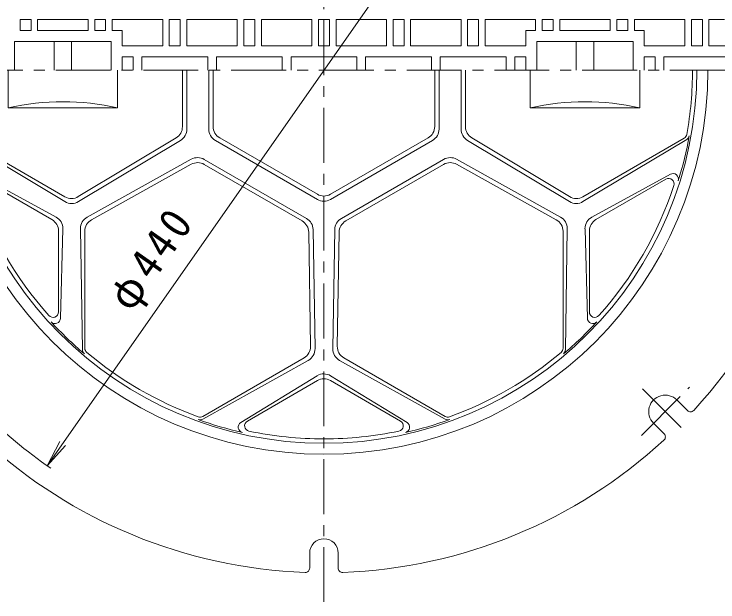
# Model space of a CAD drawing. Units: millimetres, scale not verified. Extents: x -491 to 384, y -667 to 704.
# Drawn here: x -194.8 to 126.1, y -3.4 to 264.3 of the extents above; entities that cross this region are included whole.
import ezdxf

# ---------------------------------------------------------------- set-up
doc = ezdxf.new("R2010")
doc.units = ezdxf.units.MM
doc.header["$LTSCALE"] = 5
doc.linetypes.add('CHAIN1', pattern=[8, 5, -1, 1, -1])
for name, color, linetype, lineweight in [('1-1_1-1ﾚｲﾔ', 2, 'Continuous', 18), ('1-2_1-2ﾚｲﾔ', 3, 'Continuous', 18), ('1-4_1-4ﾚｲﾔ', 7, 'Continuous', 18)]:
    doc.layers.add(name, color=color, linetype=linetype, lineweight=lineweight)
doc.styles.add('ＭＳ ゴシック', font='')
doc.styles.get('ＭＳ ゴシック').set_extended_font_data('MS Gothic')

msp = doc.modelspace()

# ---------------------------------------------------------------- linework, layer by layer
at = {"layer": '1-1_1-1ﾚｲﾔ', "linetype": 'CHAIN1'}
for p, q in [((91.209, 72.416), (113.213, 94.42)), ((91.653, 93.681), (111.992, 73.341))]:
    msp.add_line(p, q, dxfattribs=at)
at = {"layer": '1-1_1-1ﾚｲﾔ'}
for p, q in [((107.367, 88.573), (112.176, 83.764)), ((96.76, 77.967), (101.569, 73.158)), ((-60, 18.834), (-60, 11.993)), ((-47, 18.834), (-47, 11.993))]:
    msp.add_line(p, q, dxfattribs=at)
for centre, radius, start, end in [((-53.5, 238.834), 207.5, 0, 180), ((-53.5, 238.834), 202.5, 0, 180), ((-53.5, 238.834), 229, 317.39853, 42.60147), ((-53.5, 238.834), 228, 0, 39.084), ((-53.5, 238.834), 219, 0, 38.60605), ((-53.5, 238.834), 217, 0, 38.48717), ((-53.5, 238.834), 209.5, 0, 38.07513), ((-53.5, 238.834), 175, 180, 0), ((102.064, 83.27), 7.5, 44.99947, 225), ((113.59, 85.178), 2, 225.00201, 317.39748), ((100.155, 71.743), 2, 312.60252, 44.99799), ((-53.5, 238.834), 229, 227.39853, 267.85405), ((-53.5, 238.834), 229, 272.14595, 312.60147), ((-53.5, 18.834), 6.5, 0, 180), ((-62, 11.993), 2, 267.85338, 0), ((-45, 11.993), 2, 180, 272.14662)]:
    msp.add_arc(centre, radius, start, end, dxfattribs=at)
at = {"layer": '1-2_1-2ﾚｲﾔ', "linetype": 'CHAIN1'}
for p, q in [((-53.5, -3.425), (-53.5, 481.092)), ((-295.759, 238.834), (188.759, 238.834))]:
    msp.add_line(p, q, dxfattribs=at)
at = {"layer": '1-2_1-2ﾚｲﾔ'}
for p, q in [((-192, 261.834), (-187, 261.834)), ((-192, 256.834), (-192, 261.834)), ((-187, 256.834), (-187, 261.834)), ((-161, 261.834), (-184, 261.834)), ((-184, 256.834), (-184, 261.834)), ((-161, 256.834), (-161, 261.834)), ((-158, 261.834), (-153, 261.834)), ((-158, 256.834), (-158, 261.834)), ((-153, 256.834), (-153, 261.834)), ((-150, 256.834), (-150, 261.834)), ((-124, 249.834), (-124, 261.834)), ((-124, 261.834), (-119, 261.834)), ((-119, 249.834), (-119, 261.834)), ((-116, 249.834), (-116, 261.834)), ((-90, 249.834), (-90, 261.834)), ((-90, 261.834), (-85, 261.834)), ((-85, 249.834), (-85, 261.834)), ((-82, 249.834), (-82, 261.834)), ((-55.999, 249.834), (-55.999, 261.834)), ((-55.999, 261.834), (-51, 261.834)), ((-51, 249.834), (-51, 261.834)), ((-25, 249.834), (-25, 261.834)), ((-22, 249.834), (-22, 261.834)), ((-17, 261.834), (-22, 261.834)), ((-17, 249.834), (-17, 261.834)), ((9, 249.834), (9, 261.834)), ((12, 249.834), (12, 261.834)), ((17, 261.834), (12, 261.834)), ((17, 249.834), (17, 261.834)), ((43, 256.834), (43, 261.834)), ((51, 261.834), (46, 261.834)), ((46, 256.834), (46, 261.834)), ((51, 256.834), (51, 261.834)), ((54, 261.834), (77, 261.834)), ((54, 256.834), (54, 261.834)), ((77, 256.834), (77, 261.834)), ((85, 261.834), (80, 261.834)), ((80, 256.834), (80, 261.834)), ((85, 256.834), (85, 261.834)), ((88, 261.834), (111, 261.834)), ((88, 256.834), (88, 261.834)), ((111, 249.834), (111, 261.834)), ((114, 249.834), (114, 261.834)), ((119, 261.834), (114, 261.834)), ((119, 249.834), (119, 261.834)), ((122, 249.834), (122, 261.834)), ((122, 261.834), (129.057, 261.834)), ((-192, 256.834), (-187, 256.834)), ((-184, 256.834), (-161, 256.834)), ((-158, 256.834), (-153, 256.834)), ((51, 256.834), (46, 256.834)), ((77, 256.834), (54, 256.834)), ((85, 256.834), (80, 256.834)), ((92.5, 256.834), (88, 256.834)), ((92.5, 256.834), (92.5, 249.834)), ((-194.5, 251.834), (-150.5, 251.834)), ((-194.5, 251.834), (-194.5, 238.834)), ((-176.5, 251.834), (-176.5, 238.834)), ((-168.5, 251.834), (-168.5, 238.834)), ((-150.5, 251.834), (-150.5, 238.834)), ((87.5, 251.834), (43.5, 251.834)), ((43.5, 251.834), (43.5, 238.834)), ((61.5, 251.834), (61.5, 238.834)), ((69.5, 251.834), (69.5, 238.834)), ((87.5, 251.834), (87.5, 238.834)), ((-127, 249.834), (-145.5, 249.834)), ((-124, 249.834), (-119, 249.834)), ((-93, 249.834), (-116, 249.834)), ((-90, 249.834), (-85, 249.834)), ((-59, 249.834), (-82, 249.834)), ((-55.999, 249.834), (-51, 249.834)), ((-48, 249.834), (-25, 249.834)), ((-17, 249.834), (-22, 249.834)), ((-14, 249.834), (9, 249.834)), ((17, 249.834), (12, 249.834)), ((20, 249.834), (38.5, 249.834)), ((92.5, 249.834), (111, 249.834)), ((119, 249.834), (114, 249.834)), ((122, 249.834), (130.171, 249.834)), ((-145.5, 244.834), (-140.5, 244.834)), ((-145.5, 244.834), (-145.5, 238.834)), ((-140.5, 238.834), (-140.5, 244.834)), ((-136.5, 244.834), (-106.5, 244.834)), ((-136.5, 238.834), (-136.5, 244.834)), ((-106.5, 238.834), (-106.5, 244.834)), ((-102.5, 244.834), (-72.5, 244.834)), ((-102.5, 238.834), (-102.5, 244.834)), ((-72.5, 238.834), (-72.5, 244.834)), ((-68.5, 244.834), (-38.5, 244.834)), ((-68.5, 238.834), (-68.5, 244.834)), ((-38.5, 238.834), (-38.5, 244.834)), ((-4.5, 244.834), (-34.5, 244.834)), ((-34.5, 238.834), (-34.5, 244.834)), ((-4.5, 238.834), (-4.5, 244.834)), ((29.5, 244.834), (-0.5, 244.834)), ((-0.5, 238.834), (-0.5, 244.834)), ((29.5, 238.834), (29.5, 244.834)), ((38.5, 244.834), (33.5, 244.834)), ((33.5, 238.834), (33.5, 244.834)), ((38.5, 244.834), (38.5, 238.834)), ((97.5, 244.834), (92.5, 244.834)), ((92.5, 244.834), (92.5, 238.834)), ((97.5, 238.834), (97.5, 244.834)), ((130.402, 244.834), (101.5, 244.834)), ((101.5, 238.834), (101.5, 244.834)), ((-147.55, 238.834), (-147.55, 221.584)), ((-118, 213.055), (-118, 238.834)), ((-116, 211.922), (-116, 238.834)), ((-106, 211.987), (-106, 238.834)), ((-104, 213.141), (-104, 238.834)), ((-3, 213.141), (-3, 238.834)), ((-1, 211.987), (-1, 238.834)), ((9, 211.922), (9, 238.834)), ((11, 213.055), (11, 238.834)), ((40.55, 238.834), (40.55, 221.584)), ((-171.583, 178.901), (-218.855, 207.174)), ((-171.575, 181.142), (-217.708, 207.777)), ((-120.915, 207.908), (-165.491, 181.192)), ((-118.915, 206.775), (-165.418, 178.904)), ((-56.5, 179.944), (-103, 206.791)), ((-56.5, 182.253), (-101, 207.945)), ((-50.5, 182.253), (-6, 207.945)), ((-50.5, 179.944), (-4, 206.791)), ((11.916, 206.775), (58.419, 178.904)), ((13.916, 207.908), (58.492, 181.192)), ((64.576, 181.142), (110.709, 207.777)), ((64.583, 178.901), (111.856, 207.174)), ((-113.971, 198.211), (-161.36, 171.874)), ((-113.989, 195.913), (-159.414, 170.667)), ((-63.425, 170.085), (-108.075, 195.864)), ((-61.443, 171.251), (-108.056, 198.163)), ((-45.556, 171.251), (1.057, 198.163)), ((-43.575, 170.085), (1.075, 195.864)), ((6.971, 198.211), (54.36, 171.874)), ((6.99, 195.913), (52.415, 170.667)), ((-175.626, 171.835), (-211.442, 191.375)), ((68.627, 171.835), (104.443, 191.375)), ((-177.5, 170.706), (-209.412, 189.131)), ((70.5, 170.706), (102.413, 189.131)), ((-174.5, 165.51), (-174.5, 128.661)), ((-172.586, 166.568), (-173.571, 125.78)), ((-164.444, 166.537), (-163.596, 111.461)), ((-162.5, 165.423), (-162.5, 112.153)), ((-60.425, 164.987), (-59.576, 113.025)), ((-58.444, 166.153), (-57.558, 111.944)), ((-48.555, 166.153), (-49.441, 111.944)), ((-46.574, 164.987), (-47.423, 113.025)), ((55.5, 165.423), (55.5, 112.153)), ((57.445, 166.537), (56.597, 111.461)), ((65.586, 166.568), (66.572, 125.78)), ((67.5, 165.51), (67.5, 128.661)), ((-60.638, 106.604), (-108.759, 79.801)), ((-62.576, 107.731), (-108.708, 81.096)), ((-46.361, 106.604), (1.76, 79.801)), ((-44.424, 107.731), (1.709, 81.096)), ((-56.54, 99.569), (-91.371, 78.322)), ((-50.459, 99.569), (-15.629, 78.322)), ((-56.5, 97.383), (-88.412, 78.958)), ((-50.5, 97.383), (-18.587, 78.958))]:
    msp.add_line(p, q, dxfattribs=at)
for points in [[(-127, 249.834), (-127, 261.834), (-150, 261.834)], [(-93, 249.834), (-93, 261.834), (-116, 261.834)], [(-59, 249.834), (-59, 261.834), (-82, 261.834)], [(-48, 249.834), (-48, 261.834), (-25, 261.834)], [(-14, 249.834), (-14, 261.834), (9, 261.834)], [(20, 249.834), (20, 261.834), (43, 261.834)], [(-150, 256.834), (-145.5, 256.834), (-145.5, 249.834)], [(43, 256.834), (38.5, 256.834), (38.5, 249.834)], [(-197.45, 238.834), (-197.45, 221.584), (-147.55, 221.584)], [(90.45, 238.834), (90.45, 221.584), (40.55, 221.584)]]:
    msp.add_lwpolyline(points, dxfattribs=at)
for centre, radius, start, end in [((-53.5, 238.834), 200, 0, 180), ((-53.5, 238.834), 170, 180, 0), ((-53.5, 238.834), 168, 349.94637, 0), ((-172.5, 111.822), 112.562, 77.19365, 102.80635), ((65.5, 111.822), 112.562, 77.19365, 102.80635), ((-124, 213.055), 6, 300.93605, 0), ((-122, 211.922), 6, 300.93605, 0), ((-100, 211.987), 6, 180, 240.00031), ((-98, 213.141), 6, 180, 240.00031), ((-9, 213.141), 6, 299.99969, 0), ((-7, 211.987), 6, 299.99969, 0), ((15, 211.922), 6, 180, 239.06395), ((17, 213.055), 6, 180, 239.06395), ((-53.5, 238.834), 169.206, 342.67166, 349.80235), ((109.459, 209.942), 2.5, 299.99974, 349.94617), ((110.573, 209.319), 2.5, 300.88235, 349.80251), ((-111.056, 192.967), 6, 59.99989, 119.06371), ((4.057, 192.967), 6, 60.93629, 120.00011), ((-111.075, 190.668), 6, 59.99989, 119.06381), ((4.075, 190.668), 6, 60.93619, 120.00011), ((103.663, 186.966), 2.5, 341.73561, 120.00003), ((105.64, 189.181), 2.5, 342.67181, 118.61635), ((-53.5, 238.834), 168, 198.2643, 221.73569), ((-53.5, 238.834), 168, 318.26431, 341.7357), ((-168.575, 186.338), 6, 240.00002, 300.93605), ((-53.5, 187.449), 6, 239.99989, 300.00011), ((-53.5, 185.14), 6, 239.99989, 300.00011), ((61.576, 186.338), 6, 239.06395, 299.99998), ((-168.503, 184.05), 6, 239.11743, 300.93605), ((61.504, 184.05), 6, 239.06395, 300.88257), ((-180.5, 165.51), 6, 0, 60.00018), ((-178.5, 166.567), 6, 0, 61.38406), ((-158.445, 166.629), 6, 119.06372, 180.88234), ((-156.5, 165.423), 6, 119.06372, 179.99976), ((-66.425, 164.889), 6, 0.93614, 60.00018), ((-64.443, 166.055), 6, 0.93614, 60.00018), ((-42.556, 166.055), 6, 119.99982, 179.06386), ((-40.575, 164.889), 6, 119.99982, 179.06386), ((49.5, 165.423), 6, 0.00018, 60.93622), ((51.446, 166.629), 6, 359.1176, 60.93622), ((71.5, 166.567), 6, 118.61594, 180), ((73.5, 165.51), 6, 119.99982, 180), ((-177, 128.661), 2.5, 221.73509, 359.99951), ((70, 128.661), 2.5, 180.00049, 318.26491), ((-176.07, 125.841), 2.5, 222.6713, 358.61583), ((69.071, 125.841), 2.5, 181.38417, 317.3287), ((-53.5, 238.833), 169.206, 222.67163, 229.80232), ((-53.5, 238.833), 169.206, 310.19768, 317.32837), ((-65.575, 112.927), 6, 300.00032, 0.93636), ((-41.424, 112.927), 6, 179.06358, 239.99962), ((-161.096, 111.5), 2.5, 180.88184, 229.80199), ((-160, 112.153), 2.5, 179.99922, 229.94565), ((-53.5, 238.834), 168, 229.94635, 250.05367), ((-63.558, 111.846), 6, 299.11774, 0.93636), ((-43.442, 111.846), 6, 179.06358, 240.8822), ((-53.5, 238.834), 168, 289.94633, 310.05365), ((53, 112.153), 2.5, 310.05435, 0.00078), ((54.097, 111.5), 2.5, 310.19801, 359.11816), ((-53.584, 94.447), 6, 58.61575, 119.99982), ((-53.5, 92.187), 6, 59.99963, 119.99982), ((-109.958, 83.261), 2.5, 250.05458, 300.00101), ((2.959, 83.261), 2.5, 239.99892, 289.94534), ((-109.976, 81.985), 2.5, 250.19824, 299.11839), ((-53.5, 238.834), 169.206, 250.19768, 257.32837), ((-90.069, 76.188), 2.5, 121.3844, 257.32893), ((-87.162, 76.793), 2.5, 120.00072, 258.26514), ((-19.837, 76.793), 2.5, 281.73479, 59.99921), ((-53.5, 238.834), 169.206, 282.67163, 289.80232), ((-16.93, 76.188), 2.5, 282.67099, 58.61552), ((2.976, 81.985), 2.5, 240.88153, 289.80168), ((-53.5, 238.834), 168, 258.26431, 270), ((-53.5, 238.834), 168, 270, 281.73569)]:
    msp.add_arc(centre, radius, start, end, dxfattribs=at)
at = {"layer": '1-4_1-4ﾚｲﾔ'}
for q in [(72.687, 419.047), (-173.915, 69.708), (-171.242, 67.836)]:
    msp.add_line((-179.687, 58.62), q, dxfattribs=at)
msp.add_arc((-53.5, 238.834), 220, 225, 235.5163, dxfattribs=at)

# ---------------------------------------------------------------- texts
at = {"layer": '1-4_1-4ﾚｲﾔ', "color": 2, "insert": (-138.08, 125.682), "char_height": 14.66, "attachment_point": 7, "rotation": 55, "style": 'ＭＳ ゴシック'}
msp.add_mtext('\\T1.21;\\W0.95;φ440', dxfattribs=at)

doc.saveas('drawing.dxf')
